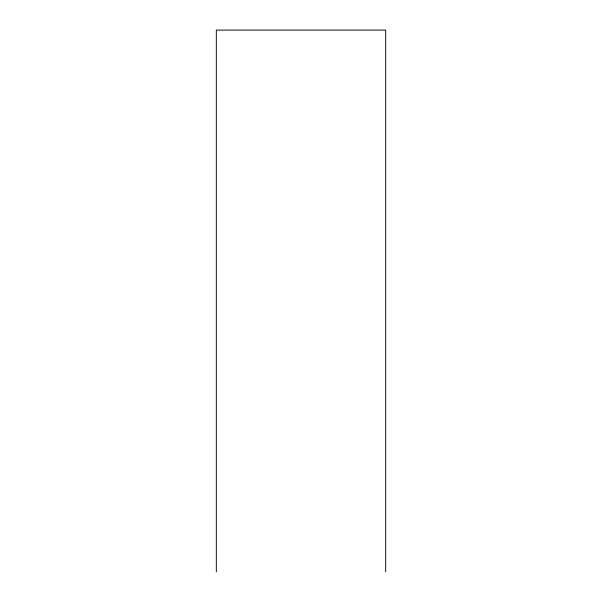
<?xml version="1.0" encoding="UTF-8"?>
<svg xmlns="http://www.w3.org/2000/svg" width="602" height="602" viewBox="0 0 602 602"><rect width="100%" height="100%" fill="white"/><g stroke="black" fill="none" stroke-linecap="round" stroke-linejoin="round"><path stroke-width="0.9" d="M385.679 571.9L385.679 30.1L216.321 30.1L216.321 571.9"/></g></svg>
